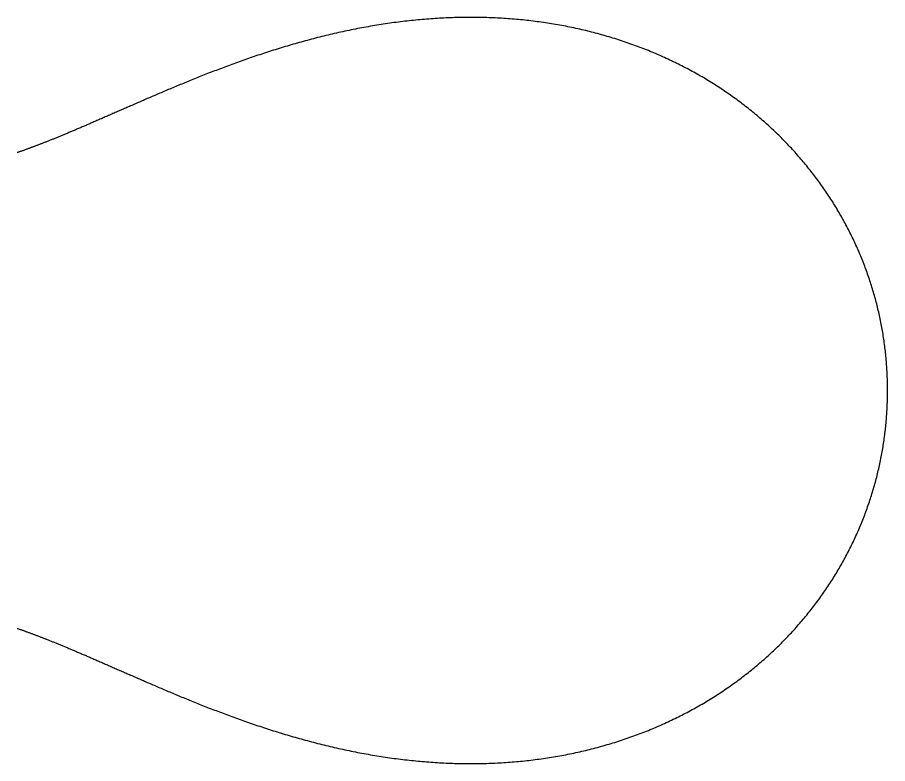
# Model space of a CAD drawing. Header units: metres. Extents: x 0 to 80, y 0 to 80.
# Drawn here: x 14.58 to 24.33, y 62.48 to 70.85 of the extents above; entities that cross this region are included whole.
import ezdxf

# ---------------------------------------------------------------- set-up
doc = ezdxf.new("R2010")
doc.units = ezdxf.units.M

msp = doc.modelspace()

# ---------------------------------------------------------------- linework, layer by layer
at = {"layer": 'ENGRAVE'}
msp.add_lwpolyline([(14.58224, 64.000537), (14.589025, 63.998187), (14.595838, 63.995818), (14.602678, 63.993432), (14.609548, 63.991028), (14.616445, 63.988606), (14.623372, 63.986165), (14.630328, 63.983705), (14.637313, 63.981227), (14.644328, 63.97873), (14.651372, 63.976214), (14.658447, 63.97368), (14.665553, 63.971126), (14.672689, 63.968552), (14.679856, 63.965959), (14.687055, 63.963347), (14.694286, 63.960714), (14.701548, 63.958062), (14.708843, 63.955389), (14.71617, 63.952697), (14.72353, 63.949984), (14.730924, 63.94725), (14.73835, 63.944496), (14.745811, 63.941721), (14.753306, 63.938924), (14.760835, 63.936107), (14.768399, 63.933269), (14.775999, 63.930408), (14.783633, 63.927527), (14.791304, 63.924623), (14.79901, 63.921698), (14.806753, 63.91875), (14.814533, 63.91578), (14.82235, 63.912788), (14.830205, 63.909773), (14.838097, 63.906735), (14.846028, 63.903674), (14.853997, 63.90059), (14.862005, 63.897483), (14.870052, 63.894352), (14.878139, 63.891198), (14.886267, 63.88802), (14.894434, 63.884818), (14.902642, 63.881592), (14.910892, 63.878341), (14.919183, 63.875066), (14.927516, 63.871766), (14.935892, 63.868442), (14.94431, 63.865092), (14.952772, 63.861717), (14.961277, 63.858317), (14.969826, 63.854891), (14.978419, 63.851439), (14.987058, 63.847962), (14.995741, 63.844458), (15.00447, 63.840928), (15.013246, 63.837372), (15.022068, 63.833789), (15.030936, 63.830179), (15.039853, 63.826542), (15.048817, 63.822877), (15.057829, 63.819186), (15.06689, 63.815466), (15.076001, 63.811719), (15.085161, 63.807944), (15.094371, 63.804141), (15.103631, 63.80031), (15.112943, 63.79645), (15.122307, 63.792561), (15.131722, 63.788643), (15.14119, 63.784697), (15.15071, 63.780721), (15.160285, 63.776715), (15.169913, 63.77268), (15.179595, 63.768616), (15.189333, 63.764521), (15.199126, 63.760396), (15.208975, 63.75624), (15.21888, 63.752055), (15.228843, 63.747838), (15.238863, 63.743591), (15.248941, 63.739312), (15.259077, 63.735002), (15.269272, 63.730661), (15.279527, 63.726288), (15.289842, 63.721884), (15.300218, 63.717447), (15.310655, 63.712979), (15.321154, 63.708478), (15.331714, 63.703945), (15.342338, 63.699379), (15.353025, 63.694781), (15.363776, 63.690149), (15.374591, 63.685485), (15.385471, 63.680787), (15.396417, 63.676056), (15.407429, 63.671292), (15.418508, 63.666494), (15.429654, 63.661662), (15.440867, 63.656796), (15.452149, 63.651897), (15.4635, 63.646963), (15.47492, 63.641995), (15.486411, 63.636992), (15.497972, 63.631955), (15.509604, 63.626884), (15.521308, 63.621777), (15.533085, 63.616636), (15.544934, 63.61146), (15.556857, 63.606249), (15.568854, 63.601003), (15.580925, 63.595722), (15.593072, 63.590405), (15.605294, 63.585054), (15.617593, 63.579667), (15.629969, 63.574244), (15.642422, 63.568786), (15.654954, 63.563293), (15.667563, 63.557764), (15.680253, 63.5522), (15.693021, 63.5466), (15.70587, 63.540964), (15.7188, 63.535294), (15.731812, 63.529587), (15.744905, 63.523845), (15.758081, 63.518068), (15.77134, 63.512255), (15.784682, 63.506407), (15.798109, 63.500523), (15.81162, 63.494605), (15.825216, 63.488651), (15.838898, 63.482662), (15.852666, 63.476638), (15.866521, 63.470579), (15.880463, 63.464485), (15.894493, 63.458357), (15.908611, 63.452195), (15.922818, 63.445998), (15.937113, 63.439767), (15.951498, 63.433502), (15.965974, 63.427203), (15.980539, 63.420871), (15.995196, 63.414506), (16.009944, 63.408107), (16.024784, 63.401676), (16.039716, 63.395212), (16.05474, 63.388717), (16.069857, 63.382189), (16.085068, 63.375629), (16.100372, 63.369038), (16.11577, 63.362417), (16.131263, 63.355764), (16.14685, 63.349082), (16.162532, 63.342369), (16.178309, 63.335628), (16.194182, 63.328857), (16.210151, 63.322058), (16.226216, 63.31523), (16.242376, 63.308375), (16.258634, 63.301493), (16.274988, 63.294585), (16.291439, 63.28765), (16.307987, 63.28069), (16.324632, 63.273705), (16.341374, 63.266695), (16.358214, 63.259662), (16.375151, 63.252605), (16.392186, 63.245526), (16.409319, 63.238425), (16.426549, 63.231303), (16.443877, 63.22416), (16.461302, 63.216998), (16.478826, 63.209816), (16.496446, 63.202616), (16.514165, 63.195398), (16.531981, 63.188164), (16.549894, 63.180913), (16.567905, 63.173647), (16.586013, 63.166367), (16.604217, 63.159073), (16.622519, 63.151766), (16.640917, 63.144448), (16.659411, 63.137118), (16.678002, 63.129779), (16.696688, 63.12243), (16.71547, 63.115073), (16.734347, 63.107709), (16.753319, 63.100339), (16.772385, 63.092963), (16.791545, 63.085583), (16.8108, 63.0782), (16.830147, 63.070814), (16.849587, 63.063427), (16.86912, 63.05604), (16.888744, 63.048654), (16.90846, 63.04127), (16.928267, 63.033889), (16.948164, 63.026511), (16.96815, 63.019139), (16.988226, 63.011774), (17.00839, 63.004416), (17.028643, 62.997066), (17.048982, 62.989726), (17.069408, 62.982397), (17.089919, 62.97508), (17.110516, 62.967776), (17.131197, 62.960486), (17.151962, 62.953212), (17.17281, 62.945955), (17.19374, 62.938715), (17.214751, 62.931495), (17.235843, 62.924295), (17.257014, 62.917116), (17.278264, 62.90996), (17.299592, 62.902828), (17.320997, 62.895721), (17.342478, 62.88864), (17.364035, 62.881586), (17.385666, 62.874561), (17.40737, 62.867566), (17.429147, 62.860602), (17.450995, 62.85367), (17.472914, 62.846772), (17.494902, 62.839908), (17.516959, 62.83308), (17.539084, 62.826289), (17.561275, 62.819536), (17.583532, 62.812822), (17.605853, 62.806149), (17.628238, 62.799518), (17.650685, 62.792929), (17.673193, 62.786384), (17.695762, 62.779884), (17.71839, 62.773431), (17.741077, 62.767025), (17.76382, 62.760667), (17.78662, 62.754359), (17.809474, 62.748101), (17.832383, 62.741896), (17.855344, 62.735743), (17.878357, 62.729643), (17.901421, 62.723599), (17.924534, 62.717611), (17.947696, 62.71168), (17.970905, 62.705806), (17.99416, 62.699992), (18.017461, 62.694238), (18.040805, 62.688545), (18.064192, 62.682913), (18.087622, 62.677345), (18.111092, 62.67184), (18.134602, 62.666401), (18.15815, 62.661027), (18.181736, 62.655719), (18.205358, 62.650479), (18.229016, 62.645308), (18.252708, 62.640205), (18.276433, 62.635173), (18.30019, 62.630212), (18.323978, 62.625322), (18.347796, 62.620505), (18.371643, 62.615761), (18.395518, 62.611092), (18.41942, 62.606497), (18.443348, 62.601978), (18.4673, 62.597535), (18.491276, 62.593169), (18.515275, 62.588881), (18.539295, 62.584671), (18.563336, 62.580541), (18.587397, 62.57649), (18.611476, 62.57252), (18.635573, 62.56863), (18.659686, 62.564823), (18.683815, 62.561098), (18.707959, 62.557455), (18.732117, 62.553896), (18.756287, 62.550421), (18.780469, 62.54703), (18.804662, 62.543725), (18.828865, 62.540505), (18.853077, 62.537371), (18.877297, 62.534324), (18.901524, 62.531363), (18.925757, 62.528491), (18.949996, 62.525706), (18.974239, 62.523009), (18.998486, 62.520402), (19.022736, 62.517883), (19.046987, 62.515454), (19.071239, 62.513116), (19.095491, 62.510867), (19.119743, 62.50871), (19.143993, 62.506643), (19.168241, 62.504668), (19.192485, 62.502784), (19.216725, 62.500993), (19.240961, 62.499294), (19.265191, 62.497688), (19.289414, 62.496174), (19.31363, 62.494754), (19.337838, 62.493427), (19.362037, 62.492194), (19.386227, 62.491055), (19.410407, 62.49001), (19.434575, 62.489059), (19.458732, 62.488203), (19.482876, 62.487442), (19.507007, 62.486776), (19.531123, 62.486204), (19.555226, 62.485729), (19.579312, 62.485348), (19.603383, 62.485063), (19.627437, 62.484874), (19.651474, 62.484781), (19.675492, 62.484784), (19.699492, 62.484882), (19.723472, 62.485077), (19.747432, 62.485369), (19.771371, 62.485756), (19.795289, 62.48624), (19.819184, 62.486821), (19.843057, 62.487498), (19.866907, 62.488272), (19.890733, 62.489142), (19.914534, 62.49011), (19.93831, 62.491174), (19.962061, 62.492334), (19.985785, 62.493592), (20.009482, 62.494946), (20.033151, 62.496397), (20.056793, 62.497945), (20.080405, 62.49959), (20.103989, 62.501332), (20.127543, 62.50317), (20.151066, 62.505105), (20.174558, 62.507137), (20.198019, 62.509265), (20.221448, 62.51149), (20.244845, 62.513812), (20.268208, 62.51623), (20.291538, 62.518744), (20.314834, 62.521355), (20.338095, 62.524062), (20.361321, 62.526865), (20.384512, 62.529765), (20.407666, 62.532761), (20.430783, 62.535852), (20.453864, 62.539039), (20.476907, 62.542323), (20.499912, 62.545701), (20.522878, 62.549176), (20.545805, 62.552745), (20.568693, 62.55641), (20.591541, 62.560171), (20.614348, 62.564026), (20.637114, 62.567976), (20.65984, 62.572021), (20.682523, 62.57616), (20.705164, 62.580394), (20.727762, 62.584723), (20.750317, 62.589145), (20.772829, 62.593662), (20.795297, 62.598272), (20.81772, 62.602976), (20.840099, 62.607774), (20.862432, 62.612665), (20.884719, 62.617649), (20.906961, 62.622726), (20.929156, 62.627896), (20.951304, 62.633159), (20.973404, 62.638514), (20.995457, 62.643962), (21.017462, 62.649501), (21.039419, 62.655132), (21.061326, 62.660856), (21.083185, 62.66667), (21.104993, 62.672576), (21.126752, 62.678573), (21.14846, 62.684661), (21.170118, 62.690839), (21.191724, 62.697108), (21.213279, 62.703467), (21.234782, 62.709916), (21.256232, 62.716455), (21.27763, 62.723083), (21.298975, 62.729801), (21.320267, 62.736608), (21.341505, 62.743504), (21.362689, 62.750488), (21.383818, 62.757561), (21.404893, 62.764722), (21.425913, 62.771971), (21.446877, 62.779308), (21.467786, 62.786732), (21.488639, 62.794243), (21.509435, 62.801841), (21.530174, 62.809526), (21.550856, 62.817298), (21.571481, 62.825155), (21.592048, 62.833099), (21.612557, 62.841128), (21.633008, 62.849243), (21.6534, 62.857443), (21.673733, 62.865727), (21.694007, 62.874097), (21.714221, 62.882551), (21.734375, 62.891089), (21.754469, 62.89971), (21.774503, 62.908416), (21.794475, 62.917205), (21.814387, 62.926076), (21.834237, 62.935031), (21.854025, 62.944068), (21.873751, 62.953187), (21.893415, 62.962389), (21.913016, 62.971671), (21.932555, 62.981036), (21.95203, 62.990481), (21.971442, 63.000007), (21.990789, 63.009614), (22.010073, 63.019301), (22.029293, 63.029068), (22.048448, 63.038915), (22.067538, 63.048841), (22.086563, 63.058846), (22.105522, 63.06893), (22.124416, 63.079092), (22.143244, 63.089333), (22.162005, 63.099652), (22.1807, 63.110048), (22.199329, 63.120522), (22.21789, 63.131072), (22.236384, 63.1417), (22.25481, 63.152403), (22.273169, 63.163183), (22.291459, 63.174039), (22.309682, 63.184971), (22.327835, 63.195977), (22.34592, 63.207059), (22.363936, 63.218215), (22.381882, 63.229445), (22.399759, 63.24075), (22.417566, 63.252128), (22.435303, 63.26358), (22.45297, 63.275104), (22.470566, 63.286702), (22.488091, 63.298372), (22.505546, 63.310114), (22.522929, 63.321927), (22.540241, 63.333813), (22.55748, 63.345769), (22.574648, 63.357797), (22.591744, 63.369895), (22.608767, 63.382063), (22.625718, 63.394301), (22.642596, 63.406609), (22.659401, 63.418986), (22.676132, 63.431433), (22.69279, 63.443947), (22.709374, 63.456531), (22.725884, 63.469182), (22.74232, 63.4819), (22.758681, 63.494687), (22.774968, 63.50754), (22.79118, 63.52046), (22.807317, 63.533446), (22.823378, 63.546499), (22.839365, 63.559617), (22.855275, 63.5728), (22.871109, 63.586049), (22.886868, 63.599362), (22.90255, 63.61274), (22.918156, 63.626182), (22.933684, 63.639688), (22.949136, 63.653257), (22.964511, 63.666889), (22.979809, 63.680584), (22.995028, 63.694341), (23.010171, 63.708161), (23.025235, 63.722042), (23.040221, 63.735984), (23.055129, 63.749988), (23.069958, 63.764053), (23.084709, 63.778178), (23.099381, 63.792363), (23.113974, 63.806607), (23.128487, 63.820911), (23.142921, 63.835275), (23.157276, 63.849696), (23.171551, 63.864177), (23.185745, 63.878715), (23.19986, 63.893311), (23.213894, 63.907965), (23.227848, 63.922675), (23.241721, 63.937442), (23.255513, 63.952266), (23.269224, 63.967145), (23.282854, 63.98208), (23.296402, 63.99707), (23.309869, 64.012116), (23.323254, 64.027216), (23.336557, 64.04237), (23.349779, 64.057578), (23.362917, 64.07284), (23.375974, 64.088155), (23.388948, 64.103523), (23.401839, 64.118943), (23.414648, 64.134416), (23.427373, 64.14994), (23.440015, 64.165516), (23.452574, 64.181143), (23.465049, 64.196821), (23.47744, 64.212549), (23.489748, 64.228327), (23.501972, 64.244155), (23.514111, 64.260033), (23.526167, 64.275959), (23.538137, 64.291934), (23.550024, 64.307958), (23.561825, 64.324029), (23.573542, 64.340148), (23.585173, 64.356315), (23.59672, 64.372528), (23.608181, 64.388788), (23.619556, 64.405094), (23.630847, 64.421446), (23.642051, 64.437843), (23.653169, 64.454286), (23.664202, 64.470773), (23.675148, 64.487305), (23.686008, 64.50388), (23.696781, 64.5205), (23.707468, 64.537163), (23.718069, 64.553868), (23.728582, 64.570617), (23.739009, 64.587408), (23.749348, 64.60424), (23.7596, 64.621114), (23.769765, 64.63803), (23.779843, 64.654986), (23.789833, 64.671983), (23.799735, 64.68902), (23.809549, 64.706096), (23.819276, 64.723212), (23.828914, 64.740367), (23.838464, 64.757561), (23.847926, 64.774793), (23.8573, 64.792063), (23.866585, 64.80937), (23.875781, 64.826715), (23.884889, 64.844097), (23.893908, 64.861515), (23.902837, 64.878969), (23.911678, 64.896459), (23.920429, 64.913984), (23.929092, 64.931545), (23.937664, 64.94914), (23.946148, 64.966769), (23.954541, 64.984433), (23.962845, 65.002129), (23.97106, 65.01986), (23.979184, 65.037623), (23.987218, 65.055418), (23.995162, 65.073246), (24.003016, 65.091105), (24.01078, 65.108996), (24.018453, 65.126917), (24.026036, 65.14487), (24.033528, 65.162852), (24.040929, 65.180865), (24.04824, 65.198907), (24.05546, 65.216978), (24.062589, 65.235078), (24.069627, 65.253207), (24.076574, 65.271363), (24.083429, 65.289548), (24.090194, 65.307759), (24.096867, 65.325998), (24.103448, 65.344263), (24.109938, 65.362554), (24.116337, 65.380871), (24.122643, 65.399214), (24.128858, 65.417582), (24.134981, 65.435974), (24.141013, 65.454391), (24.146952, 65.472832), (24.152799, 65.491297), (24.158554, 65.509784), (24.164217, 65.528295), (24.169788, 65.546828), (24.175266, 65.565383), (24.180652, 65.58396), (24.185946, 65.602559), (24.191147, 65.621178), (24.196255, 65.639818), (24.201271, 65.658479), (24.206194, 65.677159), (24.211024, 65.695859), (24.215762, 65.714578), (24.220406, 65.733315), (24.224958, 65.752071), (24.229417, 65.770846), (24.233782, 65.789637), (24.238055, 65.808446), (24.242234, 65.827272), (24.246321, 65.846115), (24.250314, 65.864974), (24.254213, 65.883848), (24.25802, 65.902738), (24.261733, 65.921643), (24.265352, 65.940563), (24.268878, 65.959497), (24.272311, 65.978445), (24.27565, 65.997406), (24.278895, 66.01638), (24.282047, 66.035368), (24.285105, 66.054368), (24.288069, 66.073379), (24.29094, 66.092403), (24.293716, 66.111438), (24.296399, 66.130483), (24.298989, 66.149539), (24.301484, 66.168606), (24.303885, 66.187682), (24.306193, 66.206768), (24.308406, 66.225862), (24.310525, 66.244965), (24.312551, 66.264077), (24.314482, 66.283196), (24.31632, 66.302323), (24.318063, 66.321458), (24.319712, 66.340599), (24.321267, 66.359746), (24.322728, 66.378899), (24.324094, 66.398058), (24.325367, 66.417223), (24.326545, 66.436392), (24.327629, 66.455565), (24.328619, 66.474743), (24.329515, 66.493925), (24.330316, 66.51311), (24.331023, 66.532298), (24.331636, 66.551488), (24.332155, 66.570681), (24.332579, 66.589876), (24.332909, 66.609072), (24.333145, 66.62827), (24.333286, 66.647468), (24.333333, 66.666667), (24.333286, 66.685865), (24.333145, 66.705063), (24.332909, 66.724261), (24.332579, 66.743457), (24.332155, 66.762652), (24.331636, 66.781845), (24.331023, 66.801035), (24.330316, 66.820223), (24.329515, 66.839408), (24.328619, 66.85859), (24.327629, 66.877768), (24.326545, 66.896942), (24.325367, 66.916111), (24.324094, 66.935275), (24.322728, 66.954434), (24.321267, 66.973587), (24.319712, 66.992735), (24.318063, 67.011876), (24.31632, 67.03101), (24.314482, 67.050137), (24.312551, 67.069256), (24.310525, 67.088368), (24.308406, 67.107471), (24.306193, 67.126566), (24.303885, 67.145651), (24.301484, 67.164727), (24.298989, 67.183794), (24.296399, 67.20285), (24.293716, 67.221896), (24.29094, 67.24093), (24.288069, 67.259954), (24.285105, 67.278966), (24.282047, 67.297966), (24.278895, 67.316953), (24.27565, 67.335927), (24.272311, 67.354889), (24.268878, 67.373837), (24.265352, 67.392771), (24.261733, 67.41169), (24.25802, 67.430595), (24.254213, 67.449485), (24.250314, 67.46836), (24.246321, 67.487218), (24.242234, 67.506061), (24.238055, 67.524887), (24.233782, 67.543696), (24.229417, 67.562488), (24.224958, 67.581262), (24.220406, 67.600018), (24.215762, 67.618756), (24.211024, 67.637475), (24.206194, 67.656175), (24.201271, 67.674855), (24.196255, 67.693515), (24.191147, 67.712155), (24.185946, 67.730775), (24.180652, 67.749373), (24.175266, 67.76795), (24.169788, 67.786505), (24.164217, 67.805038), (24.158554, 67.823549), (24.152799, 67.842037), (24.146952, 67.860501), (24.141013, 67.878942), (24.134981, 67.897359), (24.128858, 67.915752), (24.122643, 67.934119), (24.116337, 67.952462), (24.109938, 67.970779), (24.103448, 67.98907), (24.096867, 68.007336), (24.090194, 68.025574), (24.083429, 68.043786), (24.076574, 68.06197), (24.069627, 68.080127), (24.062589, 68.098255), (24.05546, 68.116355), (24.04824, 68.134426), (24.040929, 68.152468), (24.033528, 68.170481), (24.026036, 68.188464), (24.018453, 68.206416), (24.01078, 68.224338), (24.003016, 68.242228), (23.995162, 68.260088), (23.987218, 68.277915), (23.979184, 68.295711), (23.97106, 68.313474), (23.962845, 68.331204), (23.954541, 68.348901), (23.946148, 68.366564), (23.937664, 68.384194), (23.929092, 68.401789), (23.920429, 68.419349), (23.911678, 68.436874), (23.902837, 68.454364), (23.893908, 68.471819), (23.884889, 68.489237), (23.875781, 68.506618), (23.866585, 68.523963), (23.8573, 68.541271), (23.847926, 68.558541), (23.838464, 68.575773), (23.828914, 68.592966), (23.819276, 68.610121), (23.809549, 68.627237), (23.799735, 68.644314), (23.789833, 68.661351), (23.779843, 68.678347), (23.769765, 68.695304), (23.7596, 68.712219), (23.749348, 68.729093), (23.739009, 68.745926), (23.728582, 68.762716), (23.718069, 68.779465), (23.707468, 68.796171), (23.696781, 68.812834), (23.686008, 68.829453), (23.675148, 68.846029), (23.664202, 68.862561), (23.653169, 68.879048), (23.642051, 68.89549), (23.630847, 68.911888), (23.619556, 68.92824), (23.608181, 68.944546), (23.59672, 68.960805), (23.585173, 68.977019), (23.573542, 68.993185), (23.561825, 69.009304), (23.550024, 69.025375), (23.538137, 69.041399), (23.526167, 69.057374), (23.514111, 69.073301), (23.501972, 69.089178), (23.489748, 69.105006), (23.47744, 69.120784), (23.465049, 69.136513), (23.452574, 69.15219), (23.440015, 69.167818), (23.427373, 69.183393), (23.414648, 69.198918), (23.401839, 69.21439), (23.388948, 69.229811), (23.375974, 69.245179), (23.362917, 69.260493), (23.349779, 69.275755), (23.336557, 69.290963), (23.323254, 69.306118), (23.309869, 69.321218), (23.296402, 69.336263), (23.282854, 69.351253), (23.269224, 69.366188), (23.255513, 69.381068), (23.241721, 69.395891), (23.227848, 69.410658), (23.213894, 69.425369), (23.19986, 69.440022), (23.185745, 69.454618), (23.171551, 69.469157), (23.157276, 69.483637), (23.142921, 69.498059), (23.128487, 69.512422), (23.113974, 69.526726), (23.099381, 69.540971), (23.084709, 69.555156), (23.069958, 69.569281), (23.055129, 69.583345), (23.040221, 69.597349), (23.025235, 69.611292), (23.010171, 69.625173), (22.995028, 69.638992), (22.979809, 69.65275), (22.964511, 69.666444), (22.949136, 69.680077), (22.933684, 69.693646), (22.918156, 69.707151), (22.90255, 69.720593), (22.886868, 69.733971), (22.871109, 69.747284), (22.855275, 69.760533), (22.839365, 69.773717), (22.823378, 69.786835), (22.807317, 69.799887), (22.79118, 69.812873), (22.774968, 69.825793), (22.758681, 69.838647), (22.74232, 69.851433), (22.725884, 69.864152), (22.709374, 69.876803), (22.69279, 69.889386), (22.676132, 69.901901), (22.659401, 69.914347), (22.642596, 69.926724), (22.625718, 69.939032), (22.608767, 69.95127), (22.591744, 69.963438), (22.574648, 69.975536), (22.55748, 69.987564), (22.540241, 69.999521), (22.522929, 70.011406), (22.505546, 70.02322), (22.488091, 70.034962), (22.470566, 70.046632), (22.45297, 70.058229), (22.435303, 70.069754), (22.417566, 70.081205), (22.399759, 70.092584), (22.381882, 70.103888), (22.363936, 70.115118), (22.34592, 70.126275), (22.327835, 70.137356), (22.309682, 70.148363), (22.291459, 70.159294), (22.273169, 70.17015), (22.25481, 70.18093), (22.236384, 70.191634), (22.21789, 70.202261), (22.199329, 70.212812), (22.1807, 70.223285), (22.162005, 70.233682), (22.143244, 70.244), (22.124416, 70.254241), (22.105522, 70.264403), (22.086563, 70.274487), (22.067538, 70.284493), (22.048448, 70.294419), (22.029293, 70.304265), (22.010073, 70.314032), (21.990789, 70.323719), (21.971442, 70.333326), (21.95203, 70.342852), (21.932555, 70.352298), (21.913016, 70.361662), (21.893415, 70.370945), (21.873751, 70.380146), (21.854025, 70.389265), (21.834237, 70.398302), (21.814387, 70.407257), (21.794475, 70.416129), (21.774503, 70.424917), (21.754469, 70.433623), (21.734375, 70.442245), (21.714221, 70.450783), (21.694007, 70.459237), (21.673733, 70.467606), (21.6534, 70.475891), (21.633008, 70.484091), (21.612557, 70.492205), (21.592048, 70.500235), (21.571481, 70.508178), (21.550856, 70.516036), (21.530174, 70.523807), (21.509435, 70.531492), (21.488639, 70.53909), (21.467786, 70.546602), (21.446877, 70.554026), (21.425913, 70.561362), (21.404893, 70.568611), (21.383818, 70.575772), (21.362689, 70.582845), (21.341505, 70.589829), (21.320267, 70.596725), (21.298975, 70.603532), (21.27763, 70.61025), (21.256232, 70.616878), (21.234782, 70.623417), (21.213279, 70.629866), (21.191724, 70.636225), (21.170118, 70.642494), (21.14846, 70.648673), (21.126752, 70.654761), (21.104993, 70.660757), (21.083185, 70.666663), (21.061326, 70.672478), (21.039419, 70.678201), (21.017462, 70.683832), (20.995457, 70.689372), (20.973404, 70.694819), (20.951304, 70.700174), (20.929156, 70.705437), (20.906961, 70.710607), (20.884719, 70.715684), (20.862432, 70.720668), (20.840099, 70.725559), (20.81772, 70.730357), (20.795297, 70.735061), (20.772829, 70.739672), (20.750317, 70.744188), (20.727762, 70.748611), (20.705164, 70.752939), (20.682523, 70.757173), (20.65984, 70.761313), (20.637114, 70.765357), (20.614348, 70.769308), (20.591541, 70.773163), (20.568693, 70.776923), (20.545805, 70.780588), (20.522878, 70.784158), (20.499912, 70.787632), (20.476907, 70.791011), (20.453864, 70.794294), (20.430783, 70.797481), (20.407666, 70.800573), (20.384512, 70.803568), (20.361321, 70.806468), (20.338095, 70.809271), (20.314834, 70.811978), (20.291538, 70.814589), (20.268208, 70.817104), (20.244845, 70.819522), (20.221448, 70.821843), (20.198019, 70.824068), (20.174558, 70.826197), (20.151066, 70.828228), (20.127543, 70.830163), (20.103989, 70.832002), (20.080405, 70.833743), (20.056793, 70.835388), (20.033151, 70.836936), (20.009482, 70.838387), (19.985785, 70.839741), (19.962061, 70.840999), (19.93831, 70.84216), (19.914534, 70.843224), (19.890733, 70.844191), (19.866907, 70.845061), (19.843057, 70.845835), (19.819184, 70.846512), (19.795289, 70.847093), (19.771371, 70.847577), (19.747432, 70.847965), (19.723472, 70.848256), (19.699492, 70.848451), (19.675492, 70.84855), (19.651474, 70.848553), (19.627437, 70.848459), (19.603383, 70.84827), (19.579312, 70.847985), (19.555226, 70.847605), (19.531123, 70.847129), (19.507007, 70.846558), (19.482876, 70.845891), (19.458732, 70.84513), (19.434575, 70.844274), (19.410407, 70.843323), (19.386227, 70.842278), (19.362037, 70.841139), (19.337838, 70.839906), (19.31363, 70.838579), (19.289414, 70.837159), (19.265191, 70.835646), (19.240961, 70.834039), (19.216725, 70.83234), (19.192485, 70.830549), (19.168241, 70.828666), (19.143993, 70.82669), (19.119743, 70.824624), (19.095491, 70.822466), (19.071239, 70.820218), (19.046987, 70.817879), (19.022736, 70.81545), (18.998486, 70.812932), (18.974239, 70.810324), (18.949996, 70.807628), (18.925757, 70.804843), (18.901524, 70.80197), (18.877297, 70.79901), (18.853077, 70.795962), (18.828865, 70.792829), (18.804662, 70.789609), (18.780469, 70.786303), (18.756287, 70.782912), (18.732117, 70.779437), (18.707959, 70.775878), (18.683815, 70.772236), (18.659686, 70.76851), (18.635573, 70.764703), (18.611476, 70.760814), (18.587397, 70.756843), (18.563336, 70.752793), (18.539295, 70.748662), (18.515275, 70.744452), (18.491276, 70.740164), (18.4673, 70.735799), (18.443348, 70.731356), (18.41942, 70.726836), (18.395518, 70.722242), (18.371643, 70.717572), (18.347796, 70.712828), (18.323978, 70.708011), (18.30019, 70.703122), (18.276433, 70.69816), (18.252708, 70.693128), (18.229016, 70.688026), (18.205358, 70.682854), (18.181736, 70.677614), (18.15815, 70.672307), (18.134602, 70.666933), (18.111092, 70.661493), (18.087622, 70.655988), (18.064192, 70.65042), (18.040805, 70.644789), (18.017461, 70.639095), (17.99416, 70.633341), (17.970905, 70.627527), (17.947696, 70.621654), (17.924534, 70.615722), (17.901421, 70.609734), (17.878357, 70.60369), (17.855344, 70.597591), (17.832383, 70.591438), (17.809474, 70.585232), (17.78662, 70.578974), (17.76382, 70.572666), (17.741077, 70.566309), (17.71839, 70.559902), (17.695762, 70.553449), (17.673193, 70.546949), (17.650685, 70.540404), (17.628238, 70.533816), (17.605853, 70.527184), (17.583532, 70.520511), (17.561275, 70.513798), (17.539084, 70.507045), (17.516959, 70.500254), (17.494902, 70.493426), (17.472914, 70.486562), (17.450995, 70.479663), (17.429147, 70.472731), (17.40737, 70.465767), (17.385666, 70.458772), (17.364035, 70.451747), (17.342478, 70.444694), (17.320997, 70.437613), (17.299592, 70.430506), (17.278264, 70.423373), (17.257014, 70.416217), (17.235843, 70.409039), (17.214751, 70.401838), (17.19374, 70.394618), (17.17281, 70.387378), (17.151962, 70.380121), (17.131197, 70.372847), (17.110516, 70.365557), (17.089919, 70.358254), (17.069408, 70.350936), (17.048982, 70.343607), (17.028643, 70.336267), (17.00839, 70.328918), (16.988226, 70.32156), (16.96815, 70.314194), (16.948164, 70.306822), (16.928267, 70.299445), (16.90846, 70.292063), (16.888744, 70.284679), (16.86912, 70.277293), (16.849587, 70.269906), (16.830147, 70.262519), (16.8108, 70.255133), (16.791545, 70.24775), (16.772385, 70.24037), (16.753319, 70.232994), (16.734347, 70.225624), (16.71547, 70.21826), (16.696688, 70.210903), (16.678002, 70.203554), (16.659411, 70.196215), (16.640917, 70.188885), (16.622519, 70.181567), (16.604217, 70.17426), (16.586013, 70.166967), (16.567905, 70.159686), (16.549894, 70.15242), (16.531981, 70.14517), (16.514165, 70.137935), (16.496446, 70.130718), (16.478826, 70.123517), (16.461302, 70.116336), (16.443877, 70.109173), (16.426549, 70.10203), (16.409319, 70.094908), (16.392186, 70.087807), (16.375151, 70.080728), (16.358214, 70.073672), (16.341374, 70.066638), (16.324632, 70.059629), (16.307987, 70.052643), (16.291439, 70.045683), (16.274988, 70.038749), (16.258634, 70.03184), (16.242376, 70.024958), (16.226216, 70.018103), (16.210151, 70.011276), (16.194182, 70.004476), (16.178309, 69.997706), (16.162532, 69.990964), (16.14685, 69.984252), (16.131263, 69.977569), (16.11577, 69.970917), (16.100372, 69.964295), (16.085068, 69.957704), (16.069857, 69.951145), (16.05474, 69.944617), (16.039716, 69.938121), (16.024784, 69.931657), (16.009944, 69.925226), (15.995196, 69.918827), (15.980539, 69.912462), (15.965974, 69.90613), (15.951498, 69.899831), (15.937113, 69.893566), (15.922818, 69.887336), (15.908611, 69.881139), (15.894493, 69.874976), (15.880463, 69.868848), (15.866521, 69.862754), (15.852666, 69.856696), (15.838898, 69.850672), (15.825216, 69.844683), (15.81162, 69.838729), (15.798109, 69.83281), (15.784682, 69.826927), (15.77134, 69.821078), (15.758081, 69.815266), (15.744905, 69.809488), (15.731812, 69.803746), (15.7188, 69.79804), (15.70587, 69.792369), (15.693021, 69.786733), (15.680253, 69.781134), (15.667563, 69.775569), (15.654954, 69.77004), (15.642422, 69.764547), (15.629969, 69.759089), (15.617593, 69.753667), (15.605294, 69.74828), (15.593072, 69.742928), (15.580925, 69.737612), (15.568854, 69.73233), (15.556857, 69.727084), (15.544934, 69.721873), (15.533085, 69.716697), (15.521308, 69.711556), (15.509604, 69.70645), (15.497972, 69.701378), (15.486411, 69.696341), (15.47492, 69.691339), (15.4635, 69.686371), (15.452149, 69.681437), (15.440867, 69.676537), (15.429654, 69.671671), (15.418508, 69.666839), (15.407429, 69.662041), (15.396417, 69.657277), (15.385471, 69.652546), (15.374591, 69.647848), (15.363776, 69.643184), (15.353025, 69.638553), (15.342338, 69.633954), (15.331714, 69.629388), (15.321154, 69.624855), (15.310655, 69.620354), (15.300218, 69.615886), (15.289842, 69.611449), (15.279527, 69.607045), (15.269272, 69.602672), (15.259077, 69.598331), (15.248941, 69.594021), (15.238863, 69.589743), (15.228843, 69.585495), (15.21888, 69.581279), (15.208975, 69.577093), (15.199126, 69.572938), (15.189333, 69.568813), (15.179595, 69.564718), (15.169913, 69.560653), (15.160285, 69.556618), (15.15071, 69.552613), (15.14119, 69.548637), (15.131722, 69.54469), (15.122307, 69.540772), (15.112943, 69.536884), (15.103631, 69.533024), (15.094371, 69.529192), (15.085161, 69.525389), (15.076001, 69.521614), (15.06689, 69.517867), (15.057829, 69.514148), (15.048817, 69.510456), (15.039853, 69.506792), (15.030936, 69.503155), (15.022068, 69.499545), (15.013246, 69.495962), (15.00447, 69.492405), (14.995741, 69.488875), (14.987058, 69.485371), (14.978419, 69.481894), (14.969826, 69.478442), (14.961277, 69.475016), (14.952772, 69.471616), (14.94431, 69.468241), (14.935892, 69.464892), (14.927516, 69.461567), (14.919183, 69.458267), (14.910892, 69.454992), (14.902642, 69.451742), (14.894434, 69.448515), (14.886267, 69.445313), (14.878139, 69.442135), (14.870052, 69.438981), (14.862005, 69.43585), (14.853997, 69.432743), (14.846028, 69.429659), (14.838097, 69.426599), (14.830205, 69.423561), (14.82235, 69.420546), (14.814533, 69.417553), (14.806753, 69.414583), (14.79901, 69.411636), (14.791304, 69.40871), (14.783633, 69.405807), (14.775999, 69.402925), (14.768399, 69.400065), (14.760835, 69.397226), (14.753306, 69.394409), (14.745811, 69.391613), (14.73835, 69.388838), (14.730924, 69.386083), (14.72353, 69.38335), (14.71617, 69.380637), (14.708843, 69.377944), (14.701548, 69.375272), (14.694286, 69.372619), (14.687055, 69.369987), (14.679856, 69.367374), (14.672689, 69.364781), (14.665553, 69.362208), (14.658447, 69.359654), (14.651372, 69.357119), (14.644328, 69.354603), (14.637313, 69.352106), (14.630328, 69.349628), (14.623372, 69.347169), (14.616445, 69.344728), (14.609548, 69.342305), (14.602678, 69.339901), (14.595838, 69.337515), (14.589025, 69.335147), (14.58224, 69.332796)], dxfattribs=at)

doc.saveas('drawing.dxf')
